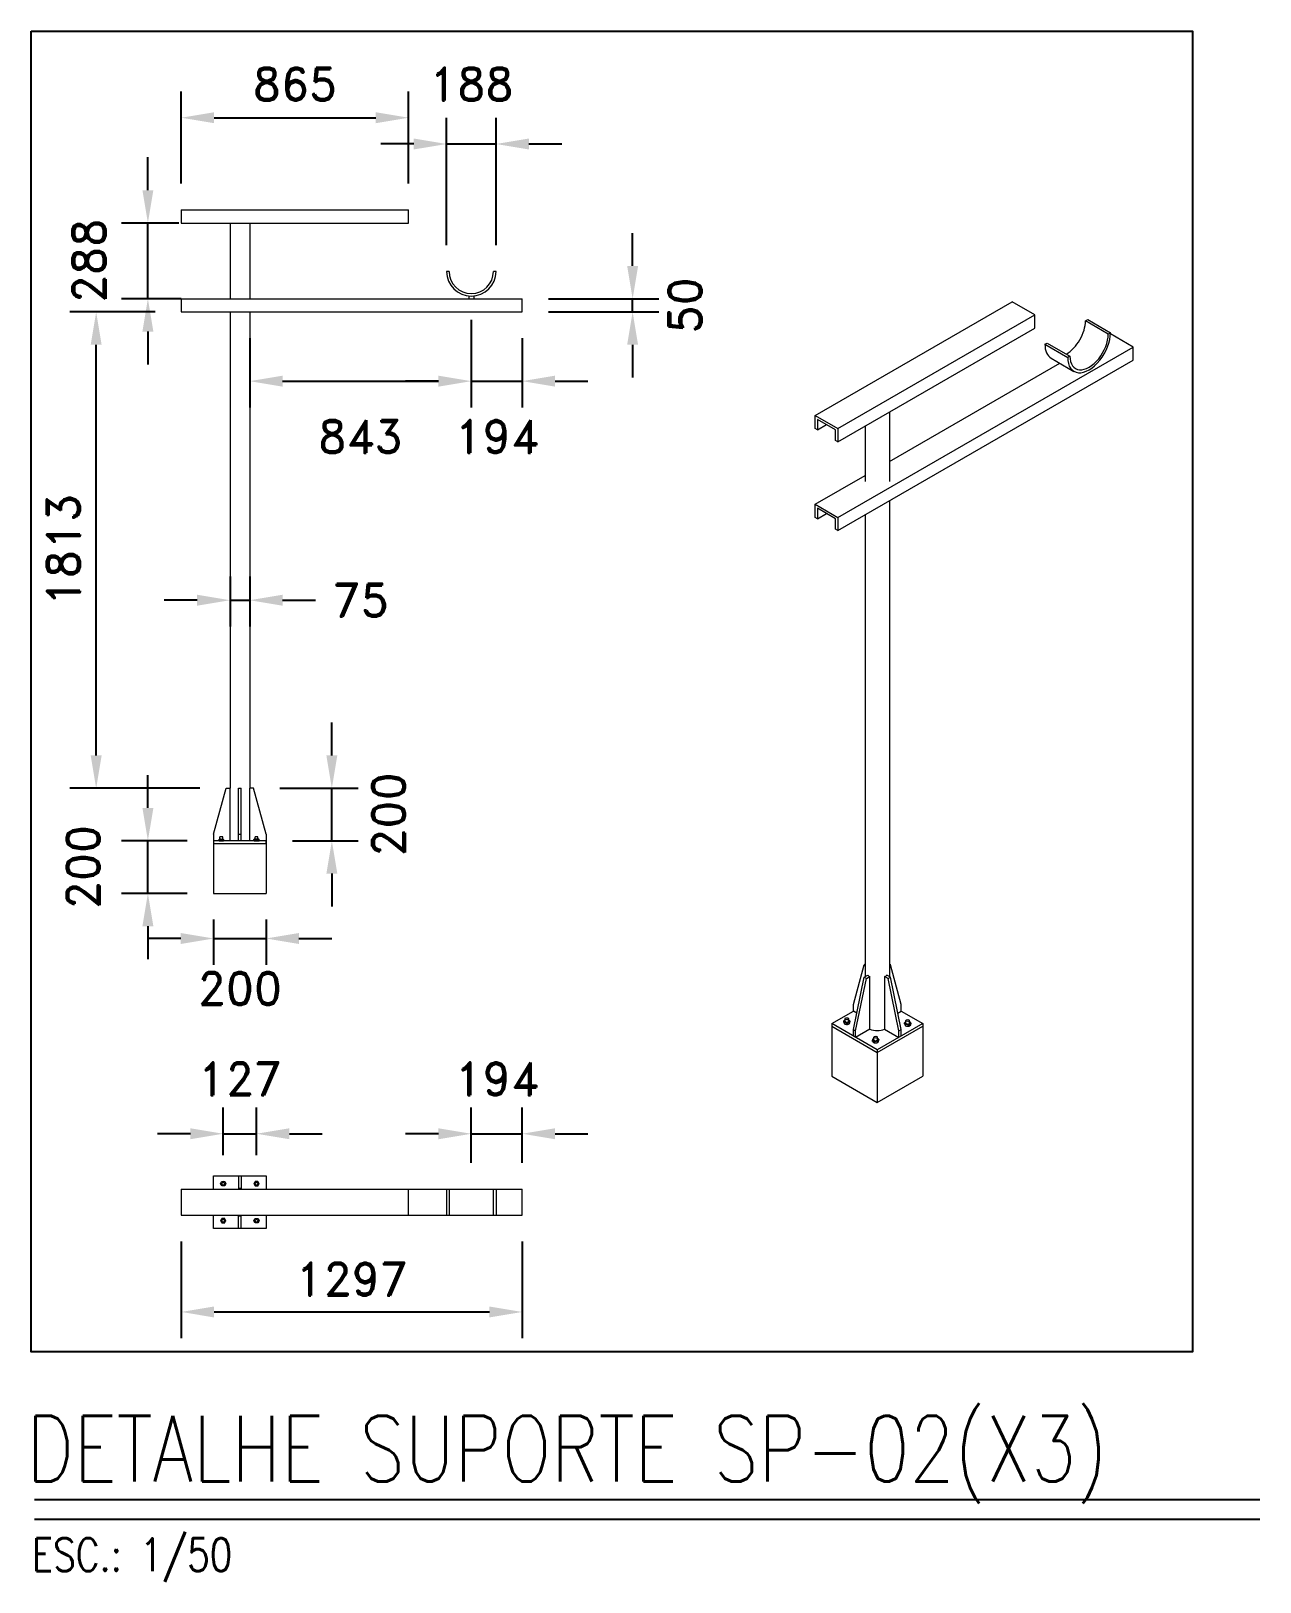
# Model space of a CAD drawing. Header units: millimetres. Extents: x -312439 to 477422, y -331570 to 212570.
# Drawn here: x 449540 to 454217, y 62798 to 68699 of the extents above; entities that cross this region are included whole.
import ezdxf
from ezdxf.enums import TextEntityAlignment as Align

# ---------------------------------------------------------------- set-up
doc = ezdxf.new("R2010")
doc.units = ezdxf.units.MM
for name, color, linetype in [('1', 7, 'Continuous'), ('2', 2, 'Continuous'), ('4', 4, 'Continuous')]:
    doc.layers.add(name, color=color, linetype=linetype)
doc.styles.add('ROMAND', font='ROMAND.SHX')
doc.styles.add('ROMANS', font='romans.shx', dxfattribs={"height": 187.5})
doc.dimstyles.new('1-50 (MILIMETRO)', dxfattribs={"dimscale": 0, "dimtxt": 125, "dimasz": 125, "dimexe": 100, "dimexo": 100, "dimgap": 50, "dimtad": 0, "dimdec": 0, "dimzin": 0, "dimdsep": 46, "dimtxsty": 'ROMAND', "dimcen": -390, "dimclrd": 1, "dimclre": 1, "dimclrt": 3, "dimadec": 0, "dimazin": 0, "dimtfac": 1, "dimtdec": 0, "dimtix": 1, "dimtmove": 2, "dimatfit": 2, "dimfxl": 1, "dimtvp": 1, "dimtolj": 1, "dimtzin": 0, "dimarcsym": 0})

# ---------------------------------------------------------------- blocks, each defined once
blk = doc.blocks.new('*D308')
at = {"color": 1, "lineweight": -2, "transparency": 16777216}
for p, q in [((450271.6, 64421.8), (450271.6, 64603.1)), ((450398.4, 64421.8), (450398.4, 64603.1)), ((450146.6, 64503.1), (450021.6, 64503.1)), ((450271.6, 64503.1), (450398.4, 64503.1)), ((450523.4, 64503.1), (450648.4, 64503.1))]:
    blk.add_line(p, q, dxfattribs=at)
at = {"color": 1, "transparency": 16777216}
for points in [[(450146.6, 64523.9), (450146.6, 64482.2), (450271.6, 64503.1)], [(450523.4, 64523.9), (450523.4, 64482.2), (450398.4, 64503.1)]]:
    blk.add_solid(points, dxfattribs=at)
at = {"layer": 'Defpoints', "color": 0, "transparency": 16777216}
for p in [(450398.4, 64503.1), (450271.6, 64321.8), (450398.4, 64321.8)]:
    blk.add_point(p, dxfattribs=at)
at = {"color": 3, "transparency": 16777216, "insert": (450335, 64712), "char_height": 125, "attachment_point": 5, "style": 'ROMAND'}
blk.add_mtext('\\A1;127', dxfattribs=at)
blk = doc.blocks.new('*D309')
at = {"color": 1, "lineweight": -2, "transparency": 16777216}
for p, q in [((451215.8, 64392.7), (451215.8, 64603.1)), ((451409.5, 64392.7), (451409.5, 64603.1)), ((451090.8, 64503.1), (450965.8, 64503.1)), ((451215.8, 64503.1), (451409.5, 64503.1)), ((451534.5, 64503.1), (451659.5, 64503.1))]:
    blk.add_line(p, q, dxfattribs=at)
at = {"color": 1, "transparency": 16777216}
for points in [[(451090.8, 64523.9), (451090.8, 64482.2), (451215.8, 64503.1)], [(451534.5, 64523.9), (451534.5, 64482.2), (451409.5, 64503.1)]]:
    blk.add_solid(points, dxfattribs=at)
at = {"layer": 'Defpoints', "color": 0, "transparency": 16777216}
for p in [(451409.5, 64503.1), (451215.8, 64292.7), (451409.5, 64292.7)]:
    blk.add_point(p, dxfattribs=at)
at = {"color": 3, "transparency": 16777216, "insert": (451312.6, 64712), "char_height": 125, "attachment_point": 5, "style": 'ROMAND'}
blk.add_mtext('\\A1;194', dxfattribs=at)
blk = doc.blocks.new('*D310')
at = {"color": 1, "lineweight": -2, "transparency": 16777216}
for p, q in [((450112.2, 64092.7), (450112.2, 63725)), ((451409.5, 64092.7), (451409.5, 63725)), ((450237.2, 63825), (451284.5, 63825))]:
    blk.add_line(p, q, dxfattribs=at)
at = {"color": 1, "transparency": 16777216}
for points in [[(450237.2, 63845.8), (450237.2, 63804.1), (450112.2, 63825)], [(451284.5, 63845.8), (451284.5, 63804.1), (451409.5, 63825)]]:
    blk.add_solid(points, dxfattribs=at)
at = {"layer": 'Defpoints', "color": 0, "transparency": 16777216}
for p in [(450112.2, 64192.7), (451409.5, 64192.7), (451409.5, 63825)]:
    blk.add_point(p, dxfattribs=at)
at = {"color": 3, "transparency": 16777216, "insert": (450760.8, 63950), "char_height": 125, "attachment_point": 5, "style": 'ROMAND'}
blk.add_mtext('\\A1;1297', dxfattribs=at)
blk = doc.blocks.new('*D311')
at = {"color": 1, "lineweight": -2, "transparency": 16777216}
for p, q in [((450235, 65317.8), (450235, 65146.1)), ((450435, 65317.8), (450435, 65146.1)), ((450110, 65246.1), (449985, 65246.1)), ((450235, 65246.1), (450435, 65246.1)), ((450560, 65246.1), (450685, 65246.1))]:
    blk.add_line(p, q, dxfattribs=at)
at = {"color": 1, "transparency": 16777216}
for points in [[(450110, 65266.9), (450110, 65225.2), (450235, 65246.1)], [(450560, 65266.9), (450560, 65225.2), (450435, 65246.1)]]:
    blk.add_solid(points, dxfattribs=at)
at = {"layer": 'Defpoints', "color": 0, "transparency": 16777216}
for p in [(450235, 65417.8), (450435, 65417.8), (450435, 65246.1)]:
    blk.add_point(p, dxfattribs=at)
at = {"color": 3, "transparency": 16777216, "insert": (450335, 65055.9), "char_height": 125, "attachment_point": 5, "style": 'ROMAND'}
blk.add_mtext('\\A1;200', dxfattribs=at)
blk = doc.blocks.new('*D312')
at = {"color": 1, "lineweight": -2, "transparency": 16777216}
for p, q in [((449985, 65742.8), (449985, 65867.8)), ((450135, 65617.8), (449885, 65617.8)), ((449985, 65417.8), (449985, 65617.8)), ((450135, 65417.8), (449885, 65417.8)), ((449985, 65292.8), (449985, 65167.8))]:
    blk.add_line(p, q, dxfattribs=at)
at = {"color": 1, "transparency": 16777216}
for points in [[(449964.2, 65742.8), (450005.9, 65742.8), (449985, 65617.8)], [(449964.2, 65292.8), (450005.9, 65292.8), (449985, 65417.8)]]:
    blk.add_solid(points, dxfattribs=at)
at = {"layer": 'Defpoints', "color": 0, "transparency": 16777216}
for p in [(449985, 65617.8), (450235, 65617.8), (450235, 65417.8)]:
    blk.add_point(p, dxfattribs=at)
at = {"color": 3, "transparency": 16777216, "insert": (449738.5, 65517.8), "char_height": 125, "attachment_point": 5, "rotation": 90, "style": 'ROMAND'}
blk.add_mtext('\\A1;200', dxfattribs=at)
blk = doc.blocks.new('*D313')
at = {"color": 1, "lineweight": -2, "transparency": 16777216}
for p, q in [((450685, 65942.8), (450685, 66067.8)), ((450487.5, 65817.8), (450785, 65817.8)), ((450685, 65617.8), (450685, 65817.8)), ((450535, 65617.8), (450785, 65617.8)), ((450685, 65492.8), (450685, 65367.8))]:
    blk.add_line(p, q, dxfattribs=at)
at = {"color": 1, "transparency": 16777216}
for points in [[(450664.2, 65942.8), (450705.9, 65942.8), (450685, 65817.8)], [(450664.2, 65492.8), (450705.9, 65492.8), (450685, 65617.8)]]:
    blk.add_solid(points, dxfattribs=at)
at = {"layer": 'Defpoints', "color": 0, "transparency": 16777216}
for p in [(450387.5, 65817.8), (450685, 65817.8), (450435, 65617.8)]:
    blk.add_point(p, dxfattribs=at)
at = {"color": 3, "transparency": 16777216, "insert": (450900.8, 65717.8), "char_height": 125, "attachment_point": 5, "rotation": 90, "style": 'ROMAND'}
blk.add_mtext('\\A1;200', dxfattribs=at)
blk = doc.blocks.new('*D314')
at = {"color": 1, "lineweight": -2, "transparency": 16777216}
for p, q in [((450012.2, 67630.3), (449688.2, 67630.3)), ((449788.2, 65942.8), (449788.2, 67505.3)), ((450182.5, 65817.8), (449688.2, 65817.8))]:
    blk.add_line(p, q, dxfattribs=at)
at = {"color": 1, "transparency": 16777216}
for points in [[(449767.4, 67505.3), (449809, 67505.3), (449788.2, 67630.3)], [(449767.4, 65942.8), (449809, 65942.8), (449788.2, 65817.8)]]:
    blk.add_solid(points, dxfattribs=at)
at = {"layer": 'Defpoints', "color": 0, "transparency": 16777216}
for p in [(449788.2, 67630.3), (450112.2, 67630.3), (450282.5, 65817.8)]:
    blk.add_point(p, dxfattribs=at)
at = {"color": 3, "transparency": 16777216, "insert": (449663.2, 66724.1), "char_height": 125, "attachment_point": 5, "rotation": 90, "style": 'ROMAND'}
blk.add_mtext('\\A1;1813', dxfattribs=at)
blk = doc.blocks.new('*D293')
at = {"color": 1, "lineweight": -2, "transparency": 16777216}
for p, q in [((449985, 68093.6), (449985, 68218.6)), ((450102.4, 67968.6), (449885, 67968.6)), ((449985, 67680.3), (449985, 67968.6)), ((450111.7, 67680.3), (449885, 67680.3)), ((449985, 67555.3), (449985, 67430.3))]:
    blk.add_line(p, q, dxfattribs=at)
at = {"color": 1, "transparency": 16777216}
for points in [[(449964.2, 68093.6), (450005.9, 68093.6), (449985, 67968.6)], [(449964.2, 67555.3), (450005.9, 67555.3), (449985, 67680.3)]]:
    blk.add_solid(points, dxfattribs=at)
at = {"layer": 'Defpoints', "color": 0, "transparency": 16777216}
for p in [(449985, 67968.6), (450202.4, 67968.6), (450211.7, 67680.3)]:
    blk.add_point(p, dxfattribs=at)
at = {"color": 3, "transparency": 16777216, "insert": (449761.1, 67824.5), "char_height": 125, "attachment_point": 5, "rotation": 90, "style": 'ROMAND'}
blk.add_mtext('\\A1;288', dxfattribs=at)
blk = doc.blocks.new('*D317')
at = {"color": 1, "lineweight": -2, "transparency": 16777216}
for p, q in [((450112.2, 68118.6), (450112.2, 68469.3)), ((450977.3, 68118.6), (450977.3, 68469.3)), ((450237.2, 68369.3), (450852.3, 68369.3))]:
    blk.add_line(p, q, dxfattribs=at)
at = {"color": 1, "transparency": 16777216}
for points in [[(450237.2, 68390.2), (450237.2, 68348.5), (450112.2, 68369.3)], [(450852.3, 68390.2), (450852.3, 68348.5), (450977.3, 68369.3)]]:
    blk.add_solid(points, dxfattribs=at)
at = {"layer": 'Defpoints', "color": 0, "transparency": 16777216}
for p in [(450977.3, 68369.3), (450112.2, 68018.6), (450977.3, 68018.6)]:
    blk.add_point(p, dxfattribs=at)
at = {"color": 3, "transparency": 16777216, "insert": (450544.7, 68497), "char_height": 125, "attachment_point": 5, "style": 'ROMAND'}
blk.add_mtext('\\A1;865', dxfattribs=at)
blk = doc.blocks.new('*D318')
at = {"color": 1, "lineweight": -2, "transparency": 16777216}
for p, q in [((451215.8, 67600.3), (451215.8, 67266.9)), ((450372.5, 67530.3), (450372.5, 67266.9)), ((450497.5, 67366.9), (451090.8, 67366.9))]:
    blk.add_line(p, q, dxfattribs=at)
at = {"color": 1, "transparency": 16777216}
for points in [[(450497.5, 67387.7), (450497.5, 67346), (450372.5, 67366.9)], [(451090.8, 67387.7), (451090.8, 67346), (451215.8, 67366.9)]]:
    blk.add_solid(points, dxfattribs=at)
at = {"layer": 'Defpoints', "color": 0, "transparency": 16777216}
for p in [(451215.8, 67700.3), (450372.5, 67630.3), (451215.8, 67366.9)]:
    blk.add_point(p, dxfattribs=at)
at = {"color": 3, "transparency": 16777216, "insert": (450794.1, 67156), "char_height": 125, "attachment_point": 5, "style": 'ROMAND'}
blk.add_mtext('\\A1;843', dxfattribs=at)
blk = doc.blocks.new('*D319')
at = {"color": 1, "lineweight": -2, "transparency": 16777216}
for p, q in [((451215.8, 67600.3), (451215.8, 67266.9)), ((451409.5, 67530.3), (451409.5, 67266.9)), ((451090.8, 67366.9), (450965.8, 67366.9)), ((451215.8, 67366.9), (451409.5, 67366.9)), ((451534.5, 67366.9), (451659.5, 67366.9))]:
    blk.add_line(p, q, dxfattribs=at)
at = {"color": 1, "transparency": 16777216}
for points in [[(451090.8, 67387.7), (451090.8, 67346), (451215.8, 67366.9)], [(451534.5, 67387.7), (451534.5, 67346), (451409.5, 67366.9)]]:
    blk.add_solid(points, dxfattribs=at)
at = {"layer": 'Defpoints', "color": 0, "transparency": 16777216}
for p in [(451215.8, 67700.3), (451409.5, 67630.3), (451409.5, 67366.9)]:
    blk.add_point(p, dxfattribs=at)
at = {"color": 3, "transparency": 16777216, "insert": (451312.6, 67156), "char_height": 125, "attachment_point": 5, "style": 'ROMAND'}
blk.add_mtext('\\A1;194', dxfattribs=at)
blk = doc.blocks.new('*D320')
at = {"color": 1, "lineweight": -2, "transparency": 16777216}
for p, q in [((451829.6, 67805.3), (451829.6, 67930.3)), ((451509.5, 67680.3), (451929.6, 67680.3)), ((451829.6, 67630.3), (451829.6, 67680.3)), ((451509.5, 67630.3), (451929.6, 67630.3)), ((451829.6, 67505.3), (451829.6, 67380.3))]:
    blk.add_line(p, q, dxfattribs=at)
at = {"color": 1, "transparency": 16777216}
for points in [[(451808.8, 67805.3), (451850.4, 67805.3), (451829.6, 67680.3)], [(451808.8, 67505.3), (451850.4, 67505.3), (451829.6, 67630.3)]]:
    blk.add_solid(points, dxfattribs=at)
at = {"layer": 'Defpoints', "color": 0, "transparency": 16777216}
for p in [(451409.5, 67680.3), (451829.6, 67680.3), (451409.5, 67630.3)]:
    blk.add_point(p, dxfattribs=at)
at = {"color": 3, "transparency": 16777216, "insert": (452029.1, 67655.4), "char_height": 125, "attachment_point": 5, "rotation": 90, "style": 'ROMAND'}
blk.add_mtext('\\A1;50', dxfattribs=at)
blk = doc.blocks.new('*D337')
at = {"color": 1, "lineweight": -2, "transparency": 16777216}
for p, q in [((451121.6, 67884.5), (451121.6, 68369.3)), ((451309.9, 67884.5), (451309.9, 68369.3)), ((450996.6, 68269.3), (450871.6, 68269.3)), ((451121.6, 68269.3), (451309.9, 68269.3)), ((451434.9, 68269.3), (451559.9, 68269.3))]:
    blk.add_line(p, q, dxfattribs=at)
at = {"color": 1, "transparency": 16777216}
for points in [[(450996.6, 68290.2), (450996.6, 68248.5), (451121.6, 68269.3)], [(451434.9, 68290.2), (451434.9, 68248.5), (451309.9, 68269.3)]]:
    blk.add_solid(points, dxfattribs=at)
at = {"layer": 'Defpoints', "color": 0, "transparency": 16777216}
for p in [(451309.9, 68269.3), (451121.6, 67784.5), (451309.9, 67784.5)]:
    blk.add_point(p, dxfattribs=at)
at = {"color": 3, "transparency": 16777216, "insert": (451215.8, 68497), "char_height": 125, "attachment_point": 5, "style": 'ROMAND'}
blk.add_mtext('\\A1;188', dxfattribs=at)
blk = doc.blocks.new('*D343')
at = {"color": 1, "lineweight": -2, "transparency": 16777216}
for p, q in [((450297.5, 66624.1), (450297.5, 66433.3)), ((450372.5, 66624.1), (450372.5, 66433.3)), ((450172.5, 66533.3), (450047.5, 66533.3)), ((450297.5, 66533.3), (450372.5, 66533.3)), ((450497.5, 66533.3), (450622.5, 66533.3))]:
    blk.add_line(p, q, dxfattribs=at)
at = {"color": 1, "transparency": 16777216}
for points in [[(450172.5, 66554.2), (450172.5, 66512.5), (450297.5, 66533.3)], [(450497.5, 66554.2), (450497.5, 66512.5), (450372.5, 66533.3)]]:
    blk.add_solid(points, dxfattribs=at)
at = {"layer": 'Defpoints', "color": 0, "transparency": 16777216}
for p in [(450297.5, 66724.1), (450372.5, 66724.1), (450372.5, 66533.3)]:
    blk.add_point(p, dxfattribs=at)
at = {"color": 3, "transparency": 16777216, "insert": (450795, 66533.3), "char_height": 125, "attachment_point": 5, "style": 'ROMAND'}
blk.add_mtext('\\A1;75', dxfattribs=at)

msp = doc.modelspace()

# ---------------------------------------------------------------- linework, layer by layer
at = {"color": 3, "linetype": 'Continuous', "lineweight": 0, "extrusion": (0, 1, 0)}
for p, q in [((450112.182, 68018.631), (450112.182, 67968.631)), ((450112.182, 68018.631), (450977.289, 68018.631)), ((450977.289, 67968.631), (450977.289, 68018.631)), ((450112.182, 67968.631), (450977.289, 67968.631)), ((450297.527, 67968.631), (450297.527, 67680.329)), ((450372.527, 67968.631), (450372.527, 67680.329)), ((451131.613, 67784.479), (451121.613, 67784.479)), ((451309.913, 67784.479), (451299.913, 67784.479)), ((450112.182, 67680.329), (450112.182, 67630.329)), ((450112.182, 67680.329), (451409.503, 67680.329)), ((451205.763, 67690.861), (451205.763, 67680.329)), ((451225.763, 67690.861), (451225.763, 67680.329)), ((451409.503, 67630.329), (451409.503, 67680.329)), ((450112.182, 67630.329), (451409.503, 67630.329)), ((450297.527, 67630.329), (450297.527, 65817.809)), ((450372.527, 67630.329), (450372.527, 65817.809)), ((450235.027, 65642.809), (450282.527, 65817.809)), ((450282.527, 65817.809), (450297.862, 65817.809)), ((450297.862, 65617.809), (450297.862, 65817.809)), ((450330.027, 65617.809), (450330.027, 65817.809)), ((450330.027, 65817.809), (450340.027, 65817.809)), ((450340.027, 65617.809), (450340.027, 65817.809)), ((450387.527, 65817.809), (450372.192, 65817.809)), ((450372.192, 65817.809), (450372.192, 65617.809)), ((450435.027, 65642.809), (450387.527, 65817.809)), ((450235.027, 65642.809), (450235.027, 65417.809)), ((450270.059, 65633.124), (450259.171, 65633.124)), ((450259.171, 65623.689), (450259.171, 65633.124)), ((450270.059, 65623.689), (450270.059, 65633.124)), ((450330.027, 65642.809), (450340.027, 65642.809)), ((450403.867, 65633.124), (450392.979, 65633.124)), ((450392.979, 65623.689), (450392.979, 65633.124)), ((450403.867, 65623.689), (450403.867, 65633.124)), ((450435.027, 65642.809), (450435.027, 65417.809)), ((450435.027, 65617.809), (450235.027, 65617.809)), ((450235.027, 65607.809), (450435.027, 65607.809)), ((450255.915, 65623.689), (450273.314, 65623.689)), ((450255.915, 65618.586), (450255.915, 65622.912)), ((450264.615, 65618.586), (450264.615, 65622.912)), ((450273.314, 65618.586), (450273.314, 65622.912)), ((450389.724, 65623.689), (450388.378, 65622.912)), ((450388.378, 65618.586), (450388.378, 65622.912)), ((450389.724, 65617.809), (450388.378, 65618.586)), ((450389.724, 65623.689), (450407.122, 65623.689)), ((450393.401, 65618.586), (450393.401, 65622.912)), ((450403.446, 65618.586), (450403.446, 65622.912)), ((450407.122, 65623.689), (450408.468, 65622.912)), ((450407.122, 65617.809), (450408.468, 65618.586)), ((450408.468, 65618.586), (450408.468, 65622.912)), ((450435.027, 65607.809), (450435.027, 65617.809)), ((450235.027, 65417.809), (450435.027, 65417.809))]:
    msp.add_line(p, q, dxfattribs=at)
at = {"color": 3, "linetype": 'Continuous', "lineweight": 0, "extrusion": (1.66533e-16, 0.816497, 0.57735)}
for p, q in [((452524.271, 67236.462), (453273.476, 67669.016)), ((453360.078, 67619.016), (453273.476, 67669.016)), ((452610.873, 67186.462), (453360.078, 67619.016)), ((453360.078, 67569.016), (453360.078, 67619.016)), ((453552.876, 67596.175), (453561.536, 67601.175)), ((453639.478, 67546.175), (453552.876, 67596.175)), ((453561.536, 67601.175), (453648.138, 67551.175)), ((452610.873, 67136.462), (453360.078, 67569.016)), ((453648.138, 67551.175), (453639.478, 67546.175)), ((453734.386, 67496.82), (453648.047, 67546.668)), ((452610.873, 66848.16), (453734.386, 67496.82)), ((453398.463, 67507.025), (453407.123, 67512.025)), ((453398.463, 67507.025), (453485.066, 67457.025)), ((453407.123, 67512.025), (453493.726, 67462.025)), ((453493.726, 67462.025), (453485.066, 67457.025)), ((453734.386, 67446.82), (453734.386, 67496.82)), ((452610.873, 66798.16), (453734.386, 67446.82)), ((452806.49, 67061.099), (453454.886, 67435.451)), ((453422.345, 67454.239), (453508.947, 67404.239)), ((452524.271, 67236.462), (452610.873, 67186.462)), ((452524.271, 67186.462), (452524.271, 67236.462)), ((452602.213, 67181.462), (452532.931, 67221.462)), ((452532.931, 67221.462), (452532.931, 67181.462)), ((452806.49, 67249.401), (452806.49, 66984.582)), ((452532.931, 67181.462), (452524.271, 67186.462)), ((452532.931, 67181.462), (452567.572, 67201.462)), ((452602.213, 67141.462), (452602.213, 67181.462)), ((452610.873, 67186.462), (452610.873, 67136.462)), ((452714.634, 67196.368), (452714.634, 66984.582)), ((452610.873, 67136.462), (452602.213, 67141.462)), ((452524.271, 66898.16), (452714.634, 67008.066)), ((452524.271, 66898.16), (452610.873, 66848.16)), ((452524.271, 66848.16), (452524.271, 66898.16)), ((452602.213, 66843.16), (452532.931, 66883.16)), ((452532.931, 66883.16), (452532.931, 66843.16)), ((452806.49, 66911.099), (452806.49, 65100.546)), ((452532.931, 66843.16), (452524.271, 66848.16)), ((452532.931, 66843.16), (452567.572, 66863.16)), ((452602.213, 66803.16), (452602.213, 66843.16)), ((452610.873, 66848.16), (452610.873, 66798.16)), ((452714.634, 66858.066), (452714.634, 65100.546)), ((452610.873, 66798.16), (452602.213, 66803.16)), ((452669.629, 64994.562), (452710.765, 65145.812)), ((452669.629, 64899.562), (452710.765, 65098.312)), ((452714.634, 65148.046), (452710.765, 65145.812)), ((452710.765, 65145.812), (452714.634, 65143.579)), ((452710.765, 65098.312), (452724.046, 65105.98)), ((452710.765, 65098.312), (452719.425, 65093.312)), ((452719.425, 65093.312), (452732.706, 65100.98)), ((452732.706, 64900.98), (452732.706, 65100.98)), ((452801.698, 65093.312), (452788.418, 65100.98)), ((452788.418, 65100.98), (452788.418, 64900.98)), ((452810.358, 65098.312), (452797.078, 65105.98)), ((452801.698, 65093.312), (452810.358, 65098.312)), ((452810.358, 65145.812), (452806.49, 65148.046)), ((452810.358, 65145.812), (452806.49, 65143.579)), ((452851.494, 64994.562), (452810.358, 65145.812)), ((452851.494, 64899.562), (452810.358, 65098.312)), ((452678.289, 64894.562), (452719.425, 65093.312)), ((452842.834, 64894.562), (452801.698, 65093.312)), ((452669.629, 64969.562), (452669.629, 64994.562)), ((452851.494, 64969.562), (452851.494, 64994.562)), ((452587.357, 64922.062), (452669.629, 64969.562)), ((452587.357, 64922.062), (452587.357, 64722.062)), ((452760.562, 64822.062), (452587.357, 64922.062)), ((452632.797, 64928.186), (452632.797, 64932.512)), ((452635.981, 64921.325), (452635.981, 64925.651)), ((452638.013, 64931.451), (452638.013, 64940.886)), ((452647.864, 64919.487), (452647.864, 64923.813)), ((452651.348, 64931.451), (452651.348, 64940.886)), ((452656.563, 64924.509), (452656.563, 64928.835)), ((452682.571, 64962.09), (452669.629, 64969.562)), ((452933.767, 64922.062), (452760.562, 64822.062)), ((452838.553, 64962.09), (452851.494, 64969.562)), ((452851.494, 64969.562), (452933.767, 64922.062)), ((452864.56, 64921.169), (452864.56, 64925.495)), ((452867.744, 64914.308), (452867.744, 64918.634)), ((452869.776, 64924.434), (452869.776, 64933.869)), ((452883.111, 64924.434), (452883.111, 64933.869)), ((452888.327, 64917.492), (452888.327, 64921.818)), ((452933.767, 64922.062), (452933.767, 64722.062)), ((452587.357, 64912.062), (452760.562, 64812.062)), ((452669.629, 64899.562), (452678.289, 64894.562)), ((452669.629, 64874.562), (452669.629, 64899.562)), ((452732.706, 64900.98), (452678.289, 64869.562)), ((452678.289, 64869.562), (452678.289, 64894.562)), ((452747.817, 64861.038), (452747.817, 64870.473)), ((452760.562, 64812.062), (452933.767, 64912.062)), ((452761.152, 64861.038), (452761.152, 64870.473)), ((452766.368, 64857.773), (452766.368, 64862.099)), ((452788.418, 64900.98), (452842.834, 64869.562)), ((452842.834, 64894.562), (452851.494, 64899.562)), ((452842.834, 64869.562), (452842.834, 64894.562)), ((452851.494, 64874.562), (452851.494, 64899.562)), ((452879.627, 64912.47), (452879.627, 64916.796)), ((452742.601, 64854.097), (452742.601, 64858.423)), ((452751.301, 64849.074), (452751.301, 64853.4)), ((452760.562, 64822.062), (452760.562, 64622.062)), ((452763.184, 64850.912), (452763.184, 64855.238)), ((452587.357, 64722.062), (452760.562, 64622.062)), ((452760.562, 64622.062), (452933.767, 64722.062))]:
    msp.add_line(p, q, dxfattribs=at)
at = {"color": 3, "linetype": 'Continuous', "lineweight": 0}
for p, q in [((450235.027, 64292.711), (450235.027, 64342.711)), ((450235.027, 64342.711), (450435.027, 64342.711)), ((450330.027, 64342.711), (450330.027, 64292.711)), ((450340.027, 64342.711), (450340.027, 64292.711)), ((450435.027, 64342.711), (450435.027, 64292.711)), ((450112.182, 64292.711), (450112.182, 64192.711)), ((450112.182, 64292.711), (451309.913, 64292.711)), ((450340.027, 64295.211), (450330.027, 64295.211)), ((450977.289, 64192.711), (450977.289, 64292.711)), ((451121.613, 64292.711), (451121.613, 64192.711)), ((451131.613, 64292.711), (451299.913, 64292.711)), ((451131.613, 64292.711), (451131.613, 64192.711)), ((451299.913, 64192.711), (451299.913, 64292.711)), ((451309.913, 64292.711), (451309.913, 64192.711)), ((451309.913, 64292.711), (451409.503, 64292.711)), ((451409.503, 64192.711), (451409.503, 64292.711)), ((450112.182, 64192.711), (450977.289, 64192.711)), ((450235.027, 64142.711), (450235.027, 64192.711)), ((450330.027, 64142.711), (450330.027, 64192.711)), ((450330.027, 64190.211), (450340.027, 64190.211)), ((450340.027, 64142.711), (450340.027, 64192.711)), ((450435.027, 64192.711), (450435.027, 64142.711)), ((450977.289, 64192.711), (451409.503, 64192.711)), ((451309.913, 64192.711), (451409.503, 64192.711)), ((450435.027, 64142.711), (450235.027, 64142.711))]:
    msp.add_line(p, q, dxfattribs=at)
msp.add_lwpolyline([(449540.279, 68699.191), (453959.625, 68699.191), (453959.625, 63673.573), (449540.279, 63673.573)], close=True)
for centre, radius in [((450271.632, 64313.123), 8.699), ((450271.632, 64313.123), 5.444), ((450398.423, 64313.123), 8.699), ((450398.423, 64313.123), 5.444), ((450271.632, 64172.298), 8.699), ((450271.632, 64172.298), 5.444), ((450398.423, 64172.298), 8.699), ((450398.423, 64172.298), 5.444)]:
    msp.add_circle(centre, radius, dxfattribs=at)
for centre, radius, start, end in [((451215.763, 67784.479), 94.15, 180, 0), ((451215.763, 67784.479), 84.15, 180, 0), ((450271.632, 64313.123), 8.699, 90, 150)]:
    msp.add_arc(centre, radius, start, end, dxfattribs=at)
for centre, major_axis, start_param, end_param in [((453479.999, 67554.1), (-51.531, -89.255), 0.78539816, 2.35619449), ((453566.602, 67504.1), (-57.655, -99.861), 5.49778714, 8.6393798), ((453566.602, 67504.1), (-51.531, -89.255), 5.49778714, 8.6393798), ((453479.999, 67554.1), (-57.655, -99.861), 5.49778714, 6.28318531), ((452760.562, 65122.062), (45.928, 0), 3.79325923, 4.06072241), ((452760.562, 65122.062), (-45.928, 0), 2.2224629, 2.48992608), ((452644.68, 64931.451), (10.654, 0), 2.35619449, 3.40339204), ((452644.68, 64931.451), (10.654, 0), 3.40339204, 4.45058959), ((452644.68, 64931.451), (10.654, 0), 2.24694203, 2.35619449), ((452644.68, 64931.451), (-6.667, 0), 0, 3.14159265), ((452644.68, 64931.451), (10.654, 0), 4.45058959, 5.49778714), ((452644.68, 64931.451), (10.654, 0), 0.26179939, 0.89465062), ((452644.68, 64931.451), (10.654, 0), 5.49778714, 6.54498469), ((452876.443, 64924.434), (-10.654, 0), 5.49778714, 6.54498469), ((452876.443, 64924.434), (-10.654, 0), 0.26179939, 1.30899694), ((452876.443, 64924.434), (-10.654, 0), 5.38853468, 5.49778714), ((452876.443, 64924.434), (6.667, 0), 3.14159265, 5.49778714), ((452876.443, 64924.434), (-10.654, 0), 1.30899694, 2.35619449), ((452876.443, 64924.434), (6.667, 0), 5.49778714, 6.28318531), ((452876.443, 64924.434), (-10.654, 0), 3.40339204, 4.03624328), ((452876.443, 64924.434), (-10.654, 0), 2.35619449, 3.40339204), ((452760.562, 64922.062), (45.928, 0), 4.06072241, 5.36405555), ((452754.485, 64861.038), (10.654, 0), 2.87979327, 3.92699082), ((452754.485, 64861.038), (10.654, 0), 2.24694203, 2.87979327), ((452754.485, 64861.038), (6.667, 0), 3.14159265, 3.92699082), ((452754.485, 64861.038), (6.667, 0), 3.92699082, 6.28318531), ((452754.485, 64861.038), (10.654, 0), 4.97418837, 6.02138592), ((452754.485, 64861.038), (10.654, 0), 0.78539816, 0.89465062), ((452754.485, 64861.038), (10.654, 0), 6.02138592, 7.06858347), ((452754.485, 64861.038), (10.654, 0), 3.92699082, 4.97418837)]:
    msp.add_ellipse(centre, major_axis=major_axis, ratio=0.57735027, start_param=start_param, end_param=end_param, dxfattribs=at)
for centre, major_axis in [((452644.68, 64940.886), (-6.667, 0)), ((452876.443, 64933.869), (6.667, 0)), ((452754.485, 64870.473), (6.667, 0))]:
    msp.add_ellipse(centre, major_axis=major_axis, ratio=0.57735027, dxfattribs=at)
for points, weights in [([(450255.915, 65622.912), (450255.915, 65623.689), (450255.915, 65623.689)], [1, 1.0379548493, 1]), ([(450260.265, 65623.689), (450258.246, 65623.689), (450255.915, 65622.912)], [1, 1.03795484929, 1]), ([(450255.915, 65618.586), (450258.246, 65617.809), (450260.265, 65617.809)], [1, 1.0379548493, 1]), ([(450255.915, 65617.809), (450255.915, 65617.809), (450255.915, 65618.586)], [1, 1.03795484931, 1]), ([(450264.615, 65622.912), (450262.284, 65623.689), (450260.265, 65623.689)], [1, 1.03795484931, 1]), ([(450260.265, 65617.809), (450262.284, 65617.809), (450264.615, 65618.586)], [1, 1.03795484931, 1]), ([(450268.964, 65623.689), (450266.946, 65623.689), (450264.615, 65622.912)], [1, 1.0379548493, 1]), ([(450264.615, 65618.586), (450266.946, 65617.809), (450268.964, 65617.809)], [1, 1.03795484929, 1]), ([(450273.314, 65622.912), (450270.983, 65623.689), (450268.964, 65623.689)], [1, 1.0379548493, 1]), ([(450268.964, 65617.809), (450270.983, 65617.809), (450273.314, 65618.586)], [1, 1.03795484931, 1]), ([(450273.314, 65623.689), (450273.314, 65623.689), (450273.314, 65622.912)], [1, 1.0379548493, 1]), ([(450273.314, 65618.586), (450273.314, 65617.809), (450273.314, 65617.809)], [1, 1.0379548493, 1]), ([(450390.889, 65623.689), (450389.724, 65623.689), (450388.378, 65622.912)], [1, 1.0379548493, 1]), ([(450388.378, 65618.586), (450389.724, 65617.809), (450390.889, 65617.809)], [1, 1.0379548493, 1]), ([(450393.401, 65622.912), (450392.055, 65623.689), (450390.889, 65623.689)], [1, 1.0379548493, 1]), ([(450390.889, 65617.809), (450392.055, 65617.809), (450393.401, 65618.586)], [1, 1.0379548493, 1]), ([(450398.423, 65623.689), (450396.092, 65623.689), (450393.401, 65622.912)], [1, 1.0379548493, 1]), ([(450393.401, 65618.586), (450396.092, 65617.809), (450398.423, 65617.809)], [1, 1.0379548493, 1]), ([(450403.446, 65622.912), (450400.754, 65623.689), (450398.423, 65623.689)], [1, 1.0379548493, 1]), ([(450398.423, 65617.809), (450400.754, 65617.809), (450403.446, 65618.586)], [1, 1.0379548493, 1]), ([(450405.957, 65623.689), (450404.791, 65623.689), (450403.446, 65622.912)], [1, 1.0379548493, 1]), ([(450403.446, 65618.586), (450404.791, 65617.809), (450405.957, 65617.809)], [1, 1.0379548493, 1]), ([(450408.468, 65622.912), (450407.122, 65623.689), (450405.957, 65623.689)], [1, 1.0379548493, 1]), ([(450405.957, 65617.809), (450407.122, 65617.809), (450408.468, 65618.586)], [1, 1.0379548493, 1]), ([(452632.797, 64932.512), (452635.128, 64934.635), (452637.146, 64935.8)], [1, 1.0379548493, 1]), ([(452634.389, 64929.859), (452633.65, 64931.451), (452632.797, 64932.512)], [1, 1.03795484928, 1]), ([(452632.797, 64928.186), (452633.65, 64925.571), (452634.389, 64923.979)], [1, 1.03795484931, 1]), ([(452635.981, 64925.651), (452635.128, 64928.266), (452634.389, 64929.859)], [1, 1.03795484929, 1]), ([(452634.389, 64923.979), (452635.128, 64922.386), (452635.981, 64921.325)], [1, 1.0379548493, 1]), ([(452641.923, 64925.509), (452639.165, 64925.935), (452635.981, 64925.651)], [1, 1.03795484929, 1]), ([(452635.981, 64921.325), (452639.165, 64920.055), (452641.923, 64919.629)], [1, 1.03795484931, 1]), ([(452637.146, 64935.8), (452637.578, 64936.049), (452638.013, 64936.267)], [1, 1.00788270894, 1.01249115378]), ([(452647.864, 64923.813), (452644.68, 64925.082), (452641.923, 64925.509)], [1, 1.0379548493, 1]), ([(452641.923, 64919.629), (452644.68, 64919.202), (452647.864, 64919.487)], [1, 1.03795484932, 1]), ([(452652.214, 64927.101), (452650.195, 64925.935), (452647.864, 64923.813)], [1, 1.03795484928, 1]), ([(452647.864, 64919.487), (452650.195, 64920.055), (452652.214, 64921.221)], [1, 1.0379548493, 1]), ([(452651.348, 64936.437), (452652.325, 64936.117), (452653.379, 64935.696)], [1.01660040173, 1.01226104367, 1]), ([(452656.563, 64928.835), (452654.233, 64928.266), (452652.214, 64927.101)], [1, 1.03795484929, 1]), ([(452652.214, 64921.221), (452654.233, 64922.386), (452656.563, 64924.509)], [1, 1.0379548493, 1]), ([(452653.379, 64935.696), (452654.233, 64934.635), (452654.971, 64933.043)], [1, 1.0379548493, 1]), ([(452654.971, 64933.043), (452655.71, 64931.451), (452656.563, 64928.835)], [1, 1.0379548493, 1]), ([(452864.56, 64925.495), (452866.891, 64927.618), (452868.909, 64928.783)], [1, 1.0379548493, 1]), ([(452866.152, 64922.842), (452865.413, 64924.434), (452864.56, 64925.495)], [1, 1.0379548493, 1]), ([(452864.56, 64921.169), (452865.413, 64918.554), (452866.152, 64916.962)], [1, 1.0379548493, 1]), ([(452867.744, 64918.634), (452866.891, 64921.25), (452866.152, 64922.842)], [1, 1.0379548493, 1]), ([(452873.686, 64918.492), (452870.928, 64918.919), (452867.744, 64918.634)], [1, 1.0379548493, 1]), ([(452868.909, 64928.783), (452869.341, 64929.033), (452869.776, 64929.25)], [1, 1.00788270894, 1.01249115378]), ([(452879.627, 64916.796), (452876.443, 64918.065), (452873.686, 64918.492)], [1, 1.0379548493, 1]), ([(452883.977, 64920.084), (452881.958, 64918.919), (452879.627, 64916.796)], [1, 1.0379548493, 1]), ([(452883.111, 64929.42), (452884.088, 64929.1), (452885.142, 64928.679)], [1.01660040172, 1.01226104367, 1]), ([(452888.327, 64921.818), (452885.996, 64921.25), (452883.977, 64920.084)], [1, 1.0379548493, 1]), ([(452885.142, 64928.679), (452885.996, 64927.618), (452886.734, 64926.026)], [1, 1.0379548493, 1]), ([(452886.734, 64926.026), (452887.473, 64924.434), (452888.327, 64921.818)], [1, 1.0379548493, 1]), ([(452742.601, 64858.423), (452743.455, 64861.038), (452744.194, 64862.63)], [1, 1.0379548493, 1]), ([(452744.194, 64862.63), (452744.932, 64864.222), (452745.786, 64865.283)], [1, 1.0379548493, 1]), ([(452745.786, 64865.283), (452746.84, 64865.704), (452747.817, 64866.024)], [1, 1.01226104367, 1.01660040172]), ([(452761.152, 64865.855), (452761.587, 64865.637), (452762.019, 64865.388)], [1.01249115378, 1.00788270894, 1]), ([(452762.019, 64865.388), (452764.037, 64864.222), (452766.368, 64862.099)], [1, 1.0379548493, 1]), ([(452764.776, 64859.446), (452764.037, 64857.854), (452763.184, 64855.238)], [1, 1.0379548493, 1]), ([(452766.368, 64862.099), (452765.515, 64861.038), (452764.776, 64859.446)], [1, 1.0379548493, 1]), ([(452866.152, 64916.962), (452866.891, 64915.37), (452867.744, 64914.308)], [1, 1.0379548493, 1]), ([(452867.744, 64914.308), (452870.928, 64913.039), (452873.686, 64912.612)], [1, 1.0379548493, 1]), ([(452873.686, 64912.612), (452876.443, 64912.185), (452879.627, 64912.47)], [1, 1.0379548493, 1]), ([(452879.627, 64912.47), (452881.958, 64913.039), (452883.977, 64914.204)], [1, 1.0379548493, 1]), ([(452883.977, 64914.204), (452885.996, 64915.37), (452888.327, 64917.492)], [1, 1.0379548493, 1]), ([(452746.951, 64856.688), (452744.932, 64857.854), (452742.601, 64858.423)], [1, 1.0379548493, 1]), ([(452742.601, 64854.097), (452744.932, 64851.974), (452746.951, 64850.808)], [1, 1.03795484929, 1]), ([(452751.301, 64853.4), (452748.97, 64855.523), (452746.951, 64856.688)], [1, 1.0379548493, 1]), ([(452746.951, 64850.808), (452748.97, 64849.643), (452751.301, 64849.074)], [1, 1.03795484931, 1]), ([(452757.242, 64855.096), (452754.485, 64854.67), (452751.301, 64853.4)], [1, 1.03795484929, 1]), ([(452751.301, 64849.074), (452754.485, 64848.79), (452757.242, 64849.216)], [1, 1.0379548493, 1]), ([(452763.184, 64855.238), (452760, 64855.523), (452757.242, 64855.096)], [1, 1.03795484931, 1]), ([(452757.242, 64849.216), (452760, 64849.643), (452763.184, 64850.912)], [1, 1.03795484931, 1]), ([(452763.184, 64850.912), (452764.037, 64851.974), (452764.776, 64853.566)], [1, 1.03795484929, 1]), ([(452764.776, 64853.566), (452765.515, 64855.158), (452766.368, 64857.773)], [1, 1.03795484931, 1]), ([(450261.587, 64313.123), (450262.932, 64315.454), (450264.098, 64317.473)], [1, 1.03795484929, 1]), ([(450264.098, 64308.774), (450262.932, 64310.792), (450261.587, 64313.123)], [1, 1.03795484929, 1]), ([(450264.098, 64317.473), (450265.263, 64319.492), (450266.609, 64321.822)], [1, 1.03795484928, 1]), ([(450266.609, 64304.424), (450265.263, 64306.755), (450264.098, 64308.774)], [1, 1.0379548493, 1]), ([(450266.609, 64321.822), (450269.301, 64321.822), (450271.632, 64321.822)], [1, 1.0379548493, 1]), ([(450271.632, 64304.424), (450269.301, 64304.424), (450266.609, 64304.424)], [1, 1.03795484928, 1]), ([(450271.632, 64321.822), (450273.962, 64321.822), (450276.654, 64321.822)], [1, 1.0379548493, 1]), ([(450276.654, 64304.424), (450273.962, 64304.424), (450271.632, 64304.424)], [1, 1.03795484929, 1]), ([(450276.654, 64321.822), (450278, 64319.492), (450279.165, 64317.473)], [1, 1.03795484931, 1]), ([(450279.165, 64308.774), (450278, 64306.755), (450276.654, 64304.424)], [1, 1.0379548493, 1]), ([(450279.165, 64317.473), (450280.331, 64315.454), (450281.677, 64313.123)], [1, 1.03795484932, 1]), ([(450281.677, 64313.123), (450280.331, 64310.792), (450279.165, 64308.774)], [1, 1.0379548493, 1]), ([(450390.889, 64317.473), (450389.724, 64315.454), (450388.378, 64313.123)], [1, 1.03795484932, 1]), ([(450388.378, 64313.123), (450389.724, 64310.792), (450390.889, 64308.774)], [1, 1.0379548493, 1]), ([(450393.401, 64321.822), (450392.055, 64319.492), (450390.889, 64317.473)], [1, 1.03795484931, 1]), ([(450390.889, 64308.774), (450392.055, 64306.755), (450393.401, 64304.424)], [1, 1.0379548493, 1]), ([(450398.423, 64321.822), (450396.092, 64321.822), (450393.401, 64321.822)], [1, 1.0379548493, 1]), ([(450393.401, 64304.424), (450396.092, 64304.424), (450398.423, 64304.424)], [1, 1.03795484929, 1]), ([(450403.446, 64321.822), (450400.754, 64321.822), (450398.423, 64321.822)], [1, 1.0379548493, 1]), ([(450398.423, 64304.424), (450400.754, 64304.424), (450403.446, 64304.424)], [1, 1.03795484928, 1]), ([(450405.957, 64317.473), (450404.791, 64319.492), (450403.446, 64321.822)], [1, 1.03795484928, 1]), ([(450403.446, 64304.424), (450404.791, 64306.755), (450405.957, 64308.774)], [1, 1.0379548493, 1]), ([(450408.468, 64313.123), (450407.122, 64315.454), (450405.957, 64317.473)], [1, 1.03795484929, 1]), ([(450405.957, 64308.774), (450407.122, 64310.792), (450408.468, 64313.123)], [1, 1.03795484929, 1]), ([(450264.098, 64176.647), (450262.932, 64174.629), (450261.587, 64172.298)], [1, 1.0379548493, 1]), ([(450261.587, 64172.298), (450262.932, 64169.967), (450264.098, 64167.948)], [1, 1.0379548493, 1]), ([(450266.609, 64180.997), (450265.263, 64178.666), (450264.098, 64176.647)], [1, 1.0379548493, 1]), ([(450264.098, 64167.948), (450265.263, 64165.93), (450266.609, 64163.599)], [1, 1.0379548493, 1]), ([(450271.632, 64180.997), (450269.301, 64180.997), (450266.609, 64180.997)], [1, 1.0379548493, 1]), ([(450266.609, 64163.599), (450269.301, 64163.599), (450271.632, 64163.599)], [1, 1.0379548493, 1]), ([(450276.654, 64180.997), (450273.962, 64180.997), (450271.632, 64180.997)], [1, 1.0379548493, 1]), ([(450271.632, 64163.599), (450273.962, 64163.599), (450276.654, 64163.599)], [1, 1.0379548493, 1]), ([(450279.165, 64176.647), (450278, 64178.666), (450276.654, 64180.997)], [1, 1.0379548493, 1]), ([(450276.654, 64163.599), (450278, 64165.93), (450279.165, 64167.948)], [1, 1.0379548493, 1]), ([(450281.677, 64172.298), (450280.331, 64174.629), (450279.165, 64176.647)], [1, 1.0379548493, 1]), ([(450279.165, 64167.948), (450280.331, 64169.967), (450281.677, 64172.298)], [1, 1.0379548493, 1]), ([(450388.378, 64172.298), (450389.724, 64174.629), (450390.889, 64176.647)], [1, 1.0379548493, 1]), ([(450390.889, 64167.948), (450389.724, 64169.967), (450388.378, 64172.298)], [1, 1.0379548493, 1]), ([(450390.889, 64176.647), (450392.055, 64178.666), (450393.401, 64180.997)], [1, 1.0379548493, 1]), ([(450393.401, 64163.599), (450392.055, 64165.93), (450390.889, 64167.948)], [1, 1.0379548493, 1]), ([(450393.401, 64180.997), (450396.092, 64180.997), (450398.423, 64180.997)], [1, 1.0379548493, 1]), ([(450398.423, 64163.599), (450396.092, 64163.599), (450393.401, 64163.599)], [1, 1.0379548493, 1]), ([(450398.423, 64180.997), (450400.754, 64180.997), (450403.446, 64180.997)], [1, 1.0379548493, 1]), ([(450403.446, 64163.599), (450400.754, 64163.599), (450398.423, 64163.599)], [1, 1.0379548493, 1]), ([(450403.446, 64180.997), (450404.791, 64178.666), (450405.957, 64176.647)], [1, 1.0379548493, 1]), ([(450405.957, 64167.948), (450404.791, 64165.93), (450403.446, 64163.599)], [1, 1.0379548493, 1]), ([(450405.957, 64176.647), (450407.122, 64174.629), (450408.468, 64172.298)], [1, 1.0379548493, 1]), ([(450408.468, 64172.298), (450407.122, 64169.967), (450405.957, 64167.948)], [1, 1.0379548493, 1])]:
    msp.add_rational_spline(points, weights, degree=2, dxfattribs=at)
at = {"layer": '1', "color": 1}
msp.add_line((449553.458, 63036.048), (454216.884, 63036.048), dxfattribs=at)
at = {"layer": '2', "color": 2}
msp.add_line((449553.458, 63111.048), (454216.884, 63111.048), dxfattribs=at)

# ---------------------------------------------------------------- texts
at = {"layer": '2', "color": 2, "style": 'ROMANS', "width": 0.8}
msp.add_text('DETALHE SUPORTE SP-02(X3)', height=250, dxfattribs=at).set_placement((449522.943, 63304.749), align=Align.MIDDLE_LEFT)
at = {"layer": '4', "color": 4, "style": 'ROMANS', "width": 0.8}
msp.add_text('ESC.: 1/50', height=125, dxfattribs=at).set_placement((449543.458, 62901.69), align=Align.MIDDLE_LEFT)

# ---------------------------------------------------------------- dimensions: what is measured, and where the dimension line sits
for base, p1, p2, picture, middle in [((450977.289, 68369.346), (450112.182, 68018.631), (450977.289, 68018.631), '*D317', (450544.736, 68497.047)), ((451309.913, 68269.346), (451121.613, 67784.479), (451309.913, 67784.479), '*D337', (451215.763, 68497.047)), ((451215.763, 67366.869), (450372.527, 67630.329), (451215.763, 67700.329), '*D318', (450794.145, 67156.03)), ((451409.503, 67366.869), (451215.763, 67700.329), (451409.503, 67630.329), '*D319', (451312.633, 67156.03)), ((450372.527, 66533.323), (450297.527, 66724.069), (450372.527, 66724.069), '*D343', (450794.977, 66533.323)), ((450435.027, 65246.059), (450235.027, 65417.809), (450435.027, 65417.809), '*D311', (450335.027, 65055.943)), ((450398.423, 64503.071), (450271.632, 64321.822), (450398.423, 64321.822), '*D308', (450335.027, 64712.045)), ((451409.503, 64503.071), (451215.763, 64292.711), (451409.503, 64292.711), '*D309', (451312.633, 64712.045))]:
    dim = msp.add_linear_dim(base=base, p1=p1, p2=p2, dimstyle='1-50 (MILIMETRO)', override={"dimscale": 1})
    dim.commit()
    dim.dimension.update_dxf_attribs({"geometry": picture, "text_midpoint": middle, "dimtype": 160})
for base, p1, p2, picture, middle in [((449985.027, 67968.631), (450211.711, 67680.329), (450202.439, 67968.631), '*D293', (449761.076, 67824.48)), ((451829.611, 67680.329), (451409.503, 67630.329), (451409.503, 67680.329), '*D320', (452029.149, 67655.449)), ((450685.027, 65817.809), (450435.027, 65617.809), (450387.527, 65817.809), '*D313', (450900.771, 65717.809)), ((449985.027, 65617.809), (450235.027, 65417.809), (450235.027, 65617.809), '*D312', (449738.532, 65517.809))]:
    dim = msp.add_linear_dim(base=base, p1=p1, p2=p2, angle=90, dimstyle='1-50 (MILIMETRO)', override={"dimscale": 1})
    dim.commit()
    dim.dimension.update_dxf_attribs({"geometry": picture, "text_midpoint": middle, "dimtype": 160})
dim = msp.add_linear_dim(base=(449788.191, 67630.329), p1=(450282.527, 65817.809), p2=(450112.182, 67630.329), angle=90, dimstyle='1-50 (MILIMETRO)', override={"dimscale": 1})
dim.commit()
dim.dimension.update_dxf_attribs({"geometry": '*D314', "text_midpoint": (449663.191, 66724.069)})
dim = msp.add_linear_dim(base=(451409.503, 63824.978), p1=(450112.182, 64192.711), p2=(451409.503, 64192.711), dimstyle='1-50 (MILIMETRO)', override={"dimscale": 1})
dim.commit()
dim.dimension.update_dxf_attribs({"geometry": '*D310', "text_midpoint": (450760.842, 63949.978)})

doc.saveas('drawing.dxf')
